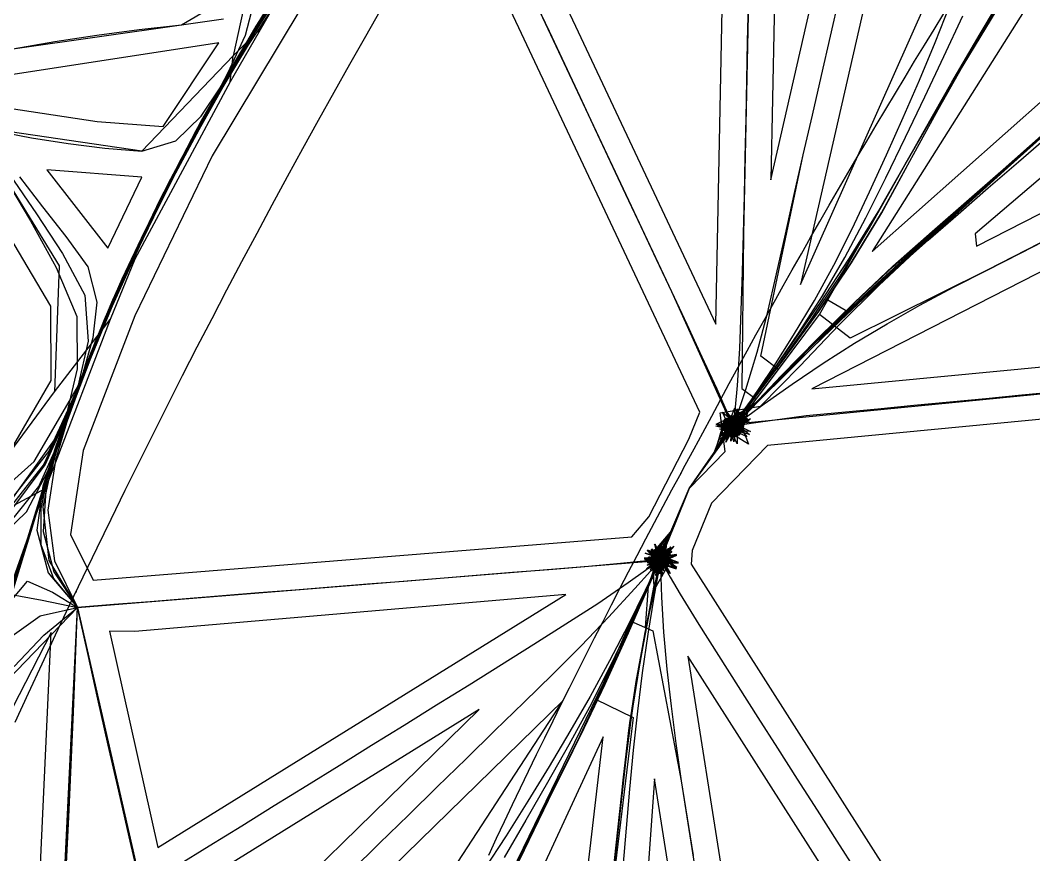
# Model space of a CAD drawing. Header units: metres. Extents: x 465982 to 489928, y 209046 to 231790.
# Drawn here: x 471923 to 474537, y 217710 to 219863 of the extents above; entities that cross this region are included whole.
import ezdxf

# ---------------------------------------------------------------- set-up
doc = ezdxf.new("R2010")
doc.units = ezdxf.units.M
for name, color, linetype in [('ANCHORS_INSIDE', 30, 'CONTINUOUS'), ('ANCHORS_OUTSIDE', 30, 'CONTINUOUS'), ('GREEN_CORRIDOR_EDGES', 3, 'CONTINUOUS'), ('GREEN_CORRIDOR_PARCELS', 3, 'CONTINUOUS'), ('RAILWAY', 7, 'CONTINUOUS'), ('WOOL_PARCELS', 32, 'CONTINUOUS'), ('WOOL_ROADS_L1', 30, 'CONTINUOUS'), ('WOOL_ROADS_L2', 94, 'CONTINUOUS'), ('WOOL_THREADS', 8, 'CONTINUOUS')]:
    doc.layers.add(name, color=color, linetype=linetype)

msp = doc.modelspace()

# ---------------------------------------------------------------- linework, layer by layer
at = {"layer": 'ANCHORS_INSIDE'}
msp.add_point((472066.915, 218388.504), dxfattribs=at)
at = {"layer": 'ANCHORS_OUTSIDE'}
msp.add_point((473627.057, 218693.403), dxfattribs=at)
at = {"layer": 'GREEN_CORRIDOR_EDGES'}
msp.add_lwpolyline([(471909.887, 218051.636), (471944.53, 218127.161), (471979.466, 218202.487), (472014.351, 218277.301), (472049.632, 218352.153), (472085.199, 218426.845), (472121.147, 218501.413), (472157.215, 218575.945), (472193.581, 218650.273), (472230.317, 218724.534), (472267.342, 218798.503), (472304.578, 218872.546), (472342.013, 218946.341), (472379.886, 219020.051), (472418.019, 219093.532), (472456.362, 219166.958), (472494.936, 219240.296), (472533.968, 219313.468), (472573.211, 219386.407), (472612.685, 219459.297), (472652.42, 219532.101), (472692.446, 219604.513), (472732.849, 219676.94), (472773.325, 219749.129), (472814.163, 219821.254), (472855.273, 219893.102)], dxfattribs=at)
at = {"layer": 'GREEN_CORRIDOR_PARCELS'}
for points in [[(474120.265, 219265.956), (475149.743, 220179.845), (475131.579, 220868.393)], [(473935.43, 219181.233), (474259.055, 219907.079), (474557.794, 220772.836), (474273.739, 220659.088)], [(473859.346, 219451.299), (474121.557, 220597.664), (473880.575, 220501.185)], [(473717.333, 219078.513), (473745.131, 220447.89), (473180.881, 220218.763)], [(472110.945, 218418.398), (473500.69, 218529.743), (473544.56, 218581.666), (473648.069, 218781.839), (473675.676, 218851.27), (473048.08, 220185.462), (472837.045, 220085.792), (472649.137, 219897.466), (472418.352, 219512.56), (472218.359, 219100.25), (472085.665, 218752.408), (472052.617, 218536.023)], [(474389.884, 219279.717), (475161.228, 219673.775), (475152.578, 219965.596), (474386.35, 219311.863)], [(473965.286, 218911.883), (475180.354, 219027.984), (475166.15, 219525.393)], [(474359.061, 217353.166), (474563.499, 217470.113), (475170.262, 218892.021), (473850.666, 218765.933), (473705.791, 218616.86), (473656.001, 218494.837), (473653.486, 218459.561)], [(472278.226, 217728.883), (473330.63, 218381.301), (472218.671, 218285.455), (472153.202, 218286.981)], [(471612.149, 217312.163), (471968.392, 217534.791), (472002.929, 218283.149), (471720.808, 217735.809), (471634.838, 217496.821)], [(473829.204, 217056.111), (474240.234, 217289.536), (473645.535, 218222.122)], [(472462.363, 216934.558), (472940.506, 217520.45), (473323.544, 218108.22), (472400.068, 217205.633)], [(472364.821, 217359.095), (473107.18, 218084.667), (472311.246, 217591.234)], [(472684.445, 216410.289), (473278.726, 216743.77), (473426.671, 218014.478)], [(473483.977, 216861.706), (473704.212, 216985.973), (473559.364, 217905.494)]]:
    msp.add_lwpolyline(points, close=True, dxfattribs=at)
at = {"layer": 'RAILWAY'}
msp.add_lwpolyline([(473131.54, 217709.05), (473151.84, 217752.46), (473172.15, 217795.88), (473192.81, 217839.3), (473213.47, 217882.36), (473234.47, 217925.78), (473255.13, 217968.85), (473276.14, 218011.92), (473297.49, 218054.98), (473318.5, 218098.05), (473339.86, 218140.77), (473361.22, 218183.83), (473382.92, 218226.55), (473404.63, 218269.27), (473426.34, 218311.98), (473448.05, 218354.7), (473470.1, 218397.07), (473492.16, 218439.78), (473514.57, 218482.15), (473536.63, 218524.52), (473559.04, 218566.88), (473581.79, 218609.25), (473604.2, 218651.27), (473624.16, 218688.03), (473638.51, 218714.64), (473661.27, 218756.66), (473684.03, 218798.68), (473706.79, 218841.04), (473729.19, 218883.41), (473751.95, 218925.43), (473775.06, 218967.44), (473797.82, 219009.46), (473820.93, 219051.48), (473844.38, 219093.49), (473867.49, 219135.51), (473890.95, 219177.18), (473914.41, 219218.84), (473938.22, 219260.51), (473961.68, 219302.17), (473985.83, 219343.84), (474009.64, 219385.51), (474033.8, 219426.82), (474057.96, 219468.49), (474082.12, 219509.81), (474106.63, 219551.12), (474131.13, 219592.44), (474155.64, 219633.41), (474180.5, 219674.72), (474205.36, 219715.69), (474230.22, 219757), (474255.43, 219797.97), (474280.64, 219838.94), (474305.85, 219879.9)], dxfattribs=at)
at = {"layer": 'WOOL_PARCELS'}
for points in [[(472121.659, 219601.422), (472291.634, 219588.667), (472435.517, 219804.607), (471814.128, 219708.959), (471865.307, 219640.266)], [(471661.093, 218548.529), (471906.271, 218767.002), (472003.141, 218933.679), (472002.13, 219125.405), (471753.918, 219543.481), (471312.232, 219583.747), (471165.467, 219246.882)], [(472149.048, 219274.588), (472236.674, 219458.027), (471991.886, 219476.396)]]:
    msp.add_lwpolyline(points, close=True, dxfattribs=at)
at = {"layer": 'WOOL_ROADS_L1'}
for points in [[(473760.015, 218815.35), (473603.904, 219161.654), (473090.436, 220252.866)], [(466354.465, 218111.687), (466833.23, 218181.68), (467148.83, 218352.939), (467175.411, 218374.774), (467255.412, 218419.919), (467743.601, 218784.581), (468128.433, 219084.074), (468528.559, 219360.752), (468589.021, 219418.924), (468649.839, 219355.614), (469088.603, 219382.49), (469633.793, 219429.862), (470504.103, 219543.621), (470934.863, 219613.178), (471041.131, 219633.894), (471060.285, 219644.469), (471288.383, 219682.093), (471468.058, 219717.118), (471904.09, 219788.812), (472339.025, 219851.179), (472627.67, 220021.008)], [(473760.015, 218815.35), (473774.453, 218822.593), (475248.456, 218966.863)], [(471756.472, 218021.937), (472070.897, 218347.912), (473569.458, 218468.985), (473648.509, 218654.329), (473760.015, 218815.35)], [(466232.993, 213979.307), (467420.291, 214898.749), (468099.41, 215550.849), (468580.187, 216131.993), (468735.063, 216305.869), (469090.35, 216694.874), (469626.413, 217233.225), (470207.66, 217717.548), (470221.647, 217733.05), (470499.558, 217888.681), (471025.266, 218196.893), (471557.602, 218429.884), (471722.456, 218513.099), (471987.552, 218654.72)], [(471987.552, 218654.72), (471861.063, 218300.819), (471756.472, 218021.937)]]:
    msp.add_lwpolyline(points, dxfattribs=at)
at = {"layer": 'WOOL_ROADS_L2'}
for points in [[(474006.393, 219141.004), (474287.049, 219634.413), (474681.203, 220282.979), (475007.352, 220796.643), (475212.338, 221078.676), (475197.337, 221101.679)], [(473090.436, 220252.866), (473820.268, 220804.868), (473788.543, 219311.867), (473784.58, 218912.746), (473821.339, 218885.232)], [(476272.41, 220756.155), (475777.376, 219915.972), (474417.422, 219218.329), (474063.537, 219042.218), (473984.636, 219103.399)], [(474006.393, 219141.004), (474058.248, 219111.508), (475232.73, 220171.132), (475397.872, 220327.986)], [(472632.919, 219980.498), (472577.283, 219899.321), (472464.742, 219704.219), (472219.057, 219246.545), (472154.913, 219090.277)], [(472511.456, 219952.632), (472472.143, 219771.027), (472237.119, 219525.375), (471802.251, 219588.917)], [(472464.742, 219704.219), (472472.143, 219771.027), (472542.609, 219840.39)], [(471802.251, 219588.917), (472023.882, 219229.424), (472011.121, 218904.208)], [(473878.8, 218962), (473833.412, 218995.973), (473942.949, 219515.263)], [(473984.636, 219103.399), (474006.393, 219141.004)], [(473878.8, 218962), (473984.636, 219103.399)], [(472154.913, 219090.277), (472006.382, 218701.601)], [(472011.121, 218904.208), (472154.913, 219090.277)], [(473821.339, 218885.232), (473878.8, 218962)], [(471722.456, 218513.099), (472011.121, 218904.208)], [(473774.453, 218822.593), (473821.339, 218885.232)], [(472006.382, 218701.601), (471987.552, 218654.72)], [(473569.458, 218468.985), (473558.277, 218449.577), (473542.393, 218402.888)], [(473542.393, 218402.888), (473497.892, 218312.551), (473426.898, 218151.453), (473176.041, 217635.227), (472582.833, 216380.135), (472552.271, 216313.85), (472540.618, 216255.841), (472515.111, 216202.2)], [(473542.393, 218402.888), (473534.911, 218296.237)], [(472029.898, 217493.51), (472070.897, 218347.912), (472326.294, 217228.726), (471940.915, 216852.747)], [(473497.892, 218312.551), (473555.233, 218287.282), (473628.185, 217900.629), (473829.771, 216618.007)], [(473407.256, 218111.032), (473504.308, 218064.142), (473372.571, 216976.649)]]:
    msp.add_lwpolyline(points, dxfattribs=at)
at = {"layer": 'WOOL_THREADS'}
for points in [[(474080.076, 222184.554), (473964.844, 221998.232), (473860.731, 221805.708), (473765.88, 221608.734), (473660.277, 221417.046), (473535.71, 221237.334), (473404.367, 221062.243), (473276.829, 220884.367), (473159.613, 220699.767), (473044.967, 220513.764), (472919.965, 220334.511), (472776.254, 220169.336), (472638.344, 220000.382), (472516.382, 219820.483), (472406.999, 219632.819), (472304.697, 219441.196), (472209.049, 219245.796), (472122.526, 219046.931), (472045.964, 218844.28), (471977.018, 218638.648), (471912.983, 218430.591)], [(474075.816, 222179.205), (473967.71, 222005.543), (473869.422, 221826.415), (473780.895, 221642.592), (473687.419, 221460.933), (473574.402, 221290.326), (473451.909, 221126.402), (473330.331, 220961.685), (473217.117, 220791.052), (473109.735, 220617.198), (473000.842, 220444.421), (472876.719, 220281.585), (472741.945, 220127.706), (472615.312, 219966.914), (472502.995, 219795.321), (472400.275, 219617.049), (472303.842, 219435.713), (472213.732, 219250.956), (472131.195, 219063.264), (472057.611, 218872.098), (471990.382, 218678.694), (471928.823, 218483.594), (471863.068, 218289.749)], [(471908.045, 218416.075), (471973.117, 218623.442), (472041.995, 218829.215), (472118.194, 219032.281), (472203.999, 219231.434), (472298.781, 219426.953), (472400.705, 219618.456), (472510.123, 219806.289), (472631.016, 219986.702), (472767.048, 220156.257), (472909.432, 220321.37), (473035.417, 220498.968), (473149.733, 220683.837), (473265.406, 220867.613), (473390.602, 221044.745), (473520.79, 221218.656), (473645.934, 221396.269), (473753.306, 221585.137), (473848.295, 221781.288), (473950.385, 221973.683), (474063.434, 222159.242)], [(471881.721, 218603.019), (471997.178, 218750.387), (472076.044, 218920.285), (472146.126, 219094.118), (472222.482, 219266.119), (472305.18, 219435.793), (472393.525, 219602.447), (472487.048, 219766.191), (472588.127, 219925.527), (472701.336, 220077.548), (472824.02, 220222.564), (472945.385, 220368.714), (473051.697, 220525.792), (473151.674, 220687.53), (473253.073, 220848.411), (473360.767, 221004.073), (473473.041, 221156.129), (473584.572, 221309.442), (473688.174, 221468.765), (473776.257, 221636.655), (473859.932, 221806.484), (473950.036, 221973.288), (474048.091, 222134.986)], [(474058.567, 222153.797), (473953.197, 221983.742), (473859.028, 221807.146), (473774.014, 221626.289), (473682.028, 221448.729), (473570.102, 221282.44), (473449.067, 221122.502), (473329.127, 220961.296), (473217.852, 220793.99), (473113.617, 220622.754), (473008.887, 220452.107), (472888.949, 220291.537), (472754.502, 220142.205), (472627.931, 219986.431), (472516.197, 219819.897), (472415.221, 219646.684), (472320.319, 219470.31), (472231.223, 219291.278), (472148.62, 219109.189), (472075.75, 218923.204), (472010.118, 218734.719), (471949.847, 218544.244), (471888.131, 218353.625)], [(472520.507, 222154.762), (472514.812, 221976.863), (472507.316, 221798.581), (472498.642, 221620.539), (472495.589, 221441.865), (472503.343, 221263.2), (472527.535, 221086.018), (472559.256, 220910.202), (472594.904, 220735.151), (472634.456, 220560.715), (472673.488, 220386.132), (472695.841, 220208.802), (472647.206, 220039.809), (472560.67, 219886.537), (472469.189, 219735.565), (472381.543, 219582.86), (472298.94, 219426.996), (472221.125, 219268.364), (472148.481, 219107.867), (472083.426, 218944.574), (472024.001, 218778.986), (471968.993, 218611.75), (471917.059, 218443.375)], [(472515.909, 222119.432), (472508.636, 221914.188), (472499.345, 221708.938), (472491.066, 221503.565), (472495.907, 221297.935), (472522.183, 221093.696), (472558.388, 220891.172), (472596.761, 220688.973), (472632.27, 220486.177), (472653.308, 220281.403), (472639.252, 220076.225), (472557.991, 219887.958), (472456.294, 219709.082), (472355.07, 219530.119), (472260.522, 219347.837), (472172.577, 219162.499), (472094.732, 218973.026), (472025.384, 218780.892), (471962.611, 218586.471), (471901.497, 218391.395)], [(471794.251, 218577.184), (471958.978, 218723.969), (472069.493, 218914.124), (472157.097, 219116.082), (472248.028, 219316.958), (472345.709, 219514.505), (472451.712, 219707.282), (472566.484, 219895.01), (472695.86, 220072.521), (472837.356, 220240.886), (472975.025, 220412.918), (473095.912, 220596.793), (473212.939, 220783.057), (473334.907, 220966.223), (473465.146, 221143.935), (473594.854, 221322.302), (473712.391, 221509.201), (473812.204, 221705.761), (473912.197, 221902.09), (474022.167, 222092.892)], [(471857.992, 218276.134), (471923.561, 218466.542), (471983.236, 218658.117), (472047.925, 218848.204), (472118.842, 219035.806), (472198.056, 219220.127), (472284.798, 219400.916), (472377.007, 219578.36), (472474.845, 219752.261), (472580.837, 219921.609), (472700.922, 220081.729), (472832.277, 220233.333), (472961.088, 220387.79), (473072.135, 220555.509), (473177.026, 220727.036), (473284.497, 220896.902), (473401.989, 221060.272), (473523.066, 221221.182), (473639.416, 221385.779), (473741.036, 221560.19), (473829.208, 221741.562), (473921.637, 221921.567), (474024.162, 222096.732)], [(474015.481, 222084.12), (473902.295, 221885.559), (473800.491, 221680.262), (473696.206, 221476.606), (473570.357, 221284.909), (473433.397, 221100.873), (473297.904, 220914.855), (473174.008, 220721.725), (473054.38, 220526.385), (472924.646, 220338.318), (472774.427, 220165.992), (472630.183, 219989.509), (472503.473, 219800.503), (472389.908, 219602.93), (472283.922, 219401.049), (472185.393, 219194.786), (472098.193, 218984.041), (472021.33, 218769.349), (471951.659, 218552.04), (471880.72, 218334.696)], [(471892.669, 218614.396), (472011.786, 218780.025), (472094.985, 218966.122), (472172.715, 219154.985), (472258.137, 219340.616), (472349.715, 219523.18), (472448.461, 219701.913), (472554.783, 219876.325), (472673.42, 220042.496), (472803.479, 220199.845), (472936.32, 220355.373), (473051.595, 220523.955), (473158.727, 220698.332), (473268.112, 220871.366), (473386.064, 221038.724), (473508.316, 221203.503), (473626.6, 221370.948), (473732.076, 221546.593), (473823.752, 221729.297), (473917.063, 221911.451), (474019.884, 222089.104)], [(472518.311, 222091.949), (472510.066, 221899.369), (472501.44, 221706.457), (472494.348, 221513.449), (472497.973, 221320.355), (472519.204, 221128.161), (472551.166, 220937.222), (472587.17, 220747.203), (472625.399, 220557.387), (472659.447, 220366.717), (472671.866, 220173.7), (472612.934, 219991.127), (472520.763, 219822.626), (472424.685, 219656.608), (472332.421, 219488.978), (472246.101, 219318.071), (472165.127, 219144.4), (472092.718, 218966.944), (472027.327, 218787.116), (471967.677, 218605.717), (471911.537, 218422.715)], [(474002.273, 222064.483), (473908.351, 221899.756), (473824.03, 221729.722), (473742.139, 221558.829), (473647.495, 221394.25), (473537.597, 221239.431), (473422.796, 221088.127), (473310.96, 220934.404), (473207.117, 220775.23), (473107.764, 220613.142), (473007.82, 220451.56), (472894.306, 220298.891), (472767.155, 220157.194), (472646.122, 220010.983), (472538.584, 219854.957), (472441.569, 219691.945), (472349.989, 219525.179), (472263.736, 219355.682), (472182.045, 219184.386), (472108.37, 219009.684), (472042.087, 218831.672), (471981.219, 218651.747), (471924.887, 218470.297), (471863.194, 218289.911)], [(474002.331, 222061.788), (473896.491, 221874.019), (473800.12, 221680.139), (473701.433, 221487.745), (473583.892, 221305.992), (473455.835, 221131.972), (473328.391, 220957.698), (473209.843, 220777.164), (473095.888, 220593.808), (472977.695, 220413.225), (472842.239, 220244.81), (472701.966, 220081.23), (472573.524, 219908.771), (472460.056, 219725.746), (472355.451, 219537.383), (472258.053, 219345.617), (472167.03, 219150.774), (472086.58, 218951.489), (472015.128, 218748.943), (471949.508, 218544.522), (471882.678, 218339.9)], [(474005.738, 222069.498), (473912.519, 221907.625), (473828.638, 221740.945), (473749.371, 221572.537), (473658.642, 221410.088), (473551.732, 221257.983), (473438.984, 221109.784), (473327.885, 220959.907), (473224.428, 220804.521), (473127.125, 220645.238), (473031.078, 220486.242), (472923.662, 220334.636), (472799.576, 220195.87), (472679.091, 220054.899), (472569.748, 219904.695), (472472.061, 219746.005), (472380.658, 219583.519), (472294.129, 219417.953), (472212.042, 219249.82), (472136.635, 219079.369), (472069.736, 218905.534), (472008.772, 218729.307), (471952.225, 218551.147), (471894.667, 218372.785)], [(471853.843, 218512.741), (471939.492, 218594.663), (471993.927, 218699.52), (472035.585, 218810.299), (472075.443, 218921.397), (472116.697, 219031.984), (472161.539, 219141.034), (472210.516, 219248.062), (472262.7, 219354.333), (472316.07, 219460.433), (472371.607, 219565.56), (472429.209, 219669.714), (472487.711, 219772.94), (472548.482, 219874.676), (472613.001, 219973.526), (472683.905, 220067.508), (472763.786, 220154.199), (472858.401, 220225.096), (472970.374, 220264.147), (473090.436, 220252.866)], [(471858.28, 219576.991), (471951.968, 219559.174), (472046.643, 219544.828), (472141.704, 219532.536), (472237.119, 219525.375), (472324.777, 219551.619), (472389.954, 219615.047), (472440.525, 219690.944), (472486.327, 219769.128), (472532.036, 219847.2), (472580.299, 219924.016), (472632.555, 219998.758), (472689.45, 220070.905), (472752.028, 220138.662), (472822.52, 220198.119), (472904.126, 220242.196), (472995.248, 220263.444), (473090.436, 220252.866)], [(471907.123, 218415.211), (471946.153, 218535.699), (471984.355, 218656.072), (472025.093, 218775.624), (472067.813, 218894.131), (472112.614, 219011.572), (472160.595, 219127.488), (472212.456, 219242.042), (472267.581, 219355.691), (472324.826, 219468.713), (472384.798, 219580.652), (472446.91, 219690.856), (472511.726, 219798.957), (472581.299, 219903.826), (472659, 220002.483), (472748.017, 220091.698), (472850.297, 220166.362), (472965.463, 220220.753), (473090.436, 220252.866)], [(473648.509, 218654.329), (473732.073, 218772.068), (473804.344, 218870.028), (473894.015, 218989.637), (473982.667, 219111.597), (474067.022, 219236.63), (474145.282, 219366.066), (474217.633, 219499.469), (474290.757, 219632.531), (474365.366, 219764.649), (474442.163, 219895.531), (474520.866, 220025.265), (474601.195, 220154.087)], [(473648.509, 218654.329), (473732.086, 218772.053), (473804.307, 218870.038), (473893.886, 218989.704), (473982.441, 219111.714), (474066.742, 219236.768), (474145.033, 219366.169), (474217.497, 219499.49), (474290.716, 219632.477), (474365.392, 219764.538), (474442.209, 219895.39), (474520.905, 220025.103), (474601.209, 220153.915)], [(473648.509, 218654.329), (473718.785, 218753.116), (473770.543, 218825.795), (473826.117, 218903.544), (473906.464, 219017.311), (473985.821, 219132.342), (474062.553, 219249.337), (474135.854, 219368.699), (474205.663, 219490.63), (474275.904, 219612.502), (474346.919, 219734.218), (474418.778, 219855.572), (474491.662, 219976.53), (474565.276, 220097.061)], [(473648.509, 218654.329), (473728.678, 218766.736), (473795.167, 218857.825), (473875.396, 218966.508), (473957.804, 219082.962), (474037.867, 219202.409), (474113.137, 219325.079), (474183.755, 219451.006), (474254.584, 219577.003), (474326.35, 219702.671), (474399.298, 219827.856), (474473.491, 219952.355), (474548.852, 220076.249)], [(472614.646, 219994.014), (472536.746, 219851.786), (472454.745, 219712.091), (472375.153, 219571.056), (472299.596, 219427.68), (472227.876, 219281.993), (472160.275, 219134.474), (472098.961, 218984.296), (472042.602, 218832.21), (471990.54, 218678.682), (471943.449, 218523.742), (471893.811, 218369.142)], [(471864.996, 218296.2), (471925.443, 218472.661), (471981.028, 218650.186), (472040.82, 218826.196), (472105.693, 219000.479), (472177.542, 219171.851), (472257.19, 219340.451), (472341.199, 219506.709), (472430.104, 219669.846), (472523.913, 219829.748), (472627.325, 219983.803)], [(472606.456, 219964.866), (472529.735, 219839.313), (472454.753, 219712.918), (472382.565, 219585.046), (472313.639, 219455.087), (472248.02, 219323.431), (472184.796, 219190.573), (472127.051, 219055.869), (472074.369, 218919.25), (472024.805, 218781.306), (471978.756, 218642.242), (471937.014, 218501.303), (471891.88, 218361.364)], [(472609.604, 219965.653), (472516.741, 219823.071), (472431.807, 219675.79), (472349.979, 219526.181), (472271.983, 219374.662), (472198.263, 219221.207), (472130.383, 219064.904), (472069.341, 218905.997), (472013.264, 218745.107), (471961.607, 218582.84), (471911.637, 218419.869)], [(472609.166, 219959.472), (472512.946, 219811.422), (472423.961, 219658.892), (472339.867, 219504.324), (472260.081, 219346.719), (472184.273, 219187.304), (472115.621, 219025.089), (472053.604, 218859.813), (471996.154, 218692.564), (471943.523, 218523.984), (471888.532, 218355.69)], [(471896.135, 218593.908), (471987.747, 218715.663), (472050.361, 218854.375), (472104.525, 218996.307), (472161.397, 219137.151), (472224.461, 219275.541), (472291.33, 219412.318), (472361.326, 219546.885), (472434.588, 219679.56), (472510.26, 219810.45), (472591.212, 219938.134)], [(472596.779, 219947.769), (472513.563, 219817.216), (472436.079, 219683.289), (472361.33, 219547.348), (472289.759, 219409.565), (472221.289, 219269.664), (472156.64, 219128.355), (472098.141, 218984.672), (472044.37, 218839.187), (471994.819, 218692.256), (471950.399, 218543.852), (471905.152, 218395.072)], [(471878.331, 218581.694), (471983.495, 218715.221), (472055.582, 218869.029), (472117.709, 219027.264), (472183.187, 219183.766), (472255.437, 219337.453), (472331.484, 219489.081), (472411.834, 219638.358), (472495.991, 219785.6), (472586.276, 219928.447)], [(472529.82, 219926.661), (472503.185, 219822.904), (472458.043, 219725.661), (472407.499, 219630.827), (472356.322, 219536.228), (472306.731, 219441.18), (472258.679, 219345.11), (472211.566, 219248.597), (472166.96, 219151.611), (472125.728, 219053.342), (472087.056, 218953.908), (472050.445, 218853.875), (472016.331, 218752.648), (471989.124, 218649.723), (471982.011, 218543.416), (472009.593, 218439.401), (472070.897, 218347.912)], [(473648.509, 218654.329), (473701.257, 218728.361), (473731.355, 218770.453), (473748.804, 218794.551), (473762.429, 218808.759), (473764.589, 218825.314), (473765.498, 218807.037), (473757.413, 218822.231), (473769.887, 218809.54), (473754.376, 218817.618), (473771.687, 218814.19), (473754.211, 218812.427), (473770.483, 218819.153), (473756.908, 218807.975), (473766.614, 218822.652), (473761.696, 218805.764), (473761.358, 218823.353), (473766.957, 218806.677), (473756.592, 218820.891), (473770.771, 218810.48), (473754.103, 218816.104), (473771.691, 218815.797), (473754.834, 218810.767), (473769.391, 218820.645), (473758.462, 218806.86), (473764.803, 218823.269), (473763.56, 218805.72), (473759.673, 218822.878), (473768.276, 218807.533), (473755.744, 218819.881), (473771.154, 218811.389), (473754.053, 218815.534), (473771.646, 218815.859), (473754.659, 218811.269), (473770.125, 218819.663), (473756.864, 218808.094), (473767.486, 218822.126), (473759.698, 218806.343), (473764.665, 218823.229), (473762.341, 218805.782), (473762.318, 218823.383), (473764.32, 218805.895), (473760.747, 218823.132), (473765.467, 218806.173), (473760.023, 218822.913), (473765.774, 218806.276), (473760.131, 218822.951), (473765.249, 218806.108), (473761.077, 218823.209), (473763.879, 218805.832), (473762.863, 218823.407), (473761.708, 218805.845), (473765.366, 218823.067), (473758.994, 218806.669), (473768.195, 218821.692), (473756.336, 218808.731), (473770.707, 218818.99), (473754.642, 218812.084), (473772.235, 218814.851), (473755.095, 218816.264), (473771.509, 218808.104), (473757.777, 218817.547), (473753.065, 218836.63), (473741.455, 218863.848), (473720.647, 218910.842), (473682.543, 218993.777), (473643.372, 219077.707), (473603.904, 219161.654), (473564.427, 219245.599), (473524.947, 219329.541), (473485.465, 219413.485), (473445.981, 219497.432), (473406.492, 219581.379), (473366.999, 219665.325), (473327.507, 219749.273), (473288.016, 219833.223), (473248.526, 219917.177)], [(473648.509, 218654.329), (473706.664, 218735.982), (473743.72, 218786.579), (473778.433, 218818.375), (473739.462, 218811.411), (473781.146, 218821.086), (473743.81, 218804.069), (473778.273, 218828.235), (473749.413, 218798.268), (473772.7, 218832.92), (473756.232, 218794.643), (473765.128, 218835.341), (473763.847, 218793.691), (473757.718, 218834.911), (473770.867, 218795.378), (473751.293, 218832.154), (473776.518, 218798.992), (473746.524, 218827.914), (473780.362, 218803.599), (473743.582, 218823.179), (473782.48, 218808.237), (473742.177, 218818.823), (473783.313, 218812.163), (473741.769, 218815.432), (473783.439, 218814.949), (473741.799, 218813.286), (473783.353, 218816.452), (473741.875, 218812.412), (473783.325, 218816.728), (473741.848, 218812.682), (473783.392, 218815.977), (473741.774, 218813.836), (473783.445, 218814.508), (473741.788, 218815.521), (473783.375, 218812.707), (473741.974, 218817.33), (473783.184, 218810.951), (473742.328, 218818.912), (473783.024, 218809.5), (473742.892, 218819.98), (473783.334, 218808.494), (473743.992, 218819.969), (473785.662, 218809.38), (473746.358, 218813.873), (473774.698, 218850.9), (473794.679, 218910.374), (473824.004, 219006.746), (473850.635, 219106.825), (473874.224, 219208.522), (473896.897, 219310.75), (473919.821, 219413.013), (473942.949, 219515.263), (473966.31, 219617.494), (473989.681, 219719.715), (474013.055, 219821.933), (474036.432, 219924.155)], [(471899.457, 218380.852), (471944.008, 218524.221), (471986.213, 218667.858), (472033.774, 218809.886), (472084.967, 218950.429), (472140.064, 219089.612), (472201.214, 219226.745), (472266.847, 219361.926), (472334.962, 219496.364), (472406.241, 219628.789), (472480.246, 219759.751), (472558.356, 219888.387)], [(472568.408, 219901.511), (472484.102, 219764.834), (472404.714, 219625.439), (472328.73, 219484.369), (472256.631, 219341.541), (472187.567, 219197.186), (472124.741, 219050.56), (472067.837, 218901.542), (472014.78, 218750.799), (471965.031, 218599.113), (471918.065, 218445.961)], [(472560.047, 219891.049), (472484.894, 219767.619), (472413.526, 219642.074), (472344.701, 219515.481), (472278.735, 219386.996), (472215.284, 219257.054), (472155.642, 219126.199), (472101.662, 218993.178), (472051.854, 218858.487), (472005.032, 218722.549), (471961.739, 218585.255), (471919.604, 218447.435)], [(472565.433, 219899.718), (472505.245, 219803.215), (472448.387, 219704.433), (472392.843, 219604.994), (472338.513, 219504.76), (472286.123, 219402.63), (472235.041, 219299.349), (472185.333, 219195.165), (472139.164, 219089.991), (472097.154, 218983.485), (472056.819, 218876.162), (472016.83, 218769.04), (471981.085, 218660.437), (471965.82, 218547.501), (471994.943, 218436.815), (472070.897, 218347.912)], [(472570.882, 219907.26), (472502.723, 219796.584), (472437.529, 219683.43), (472374.086, 219568.896), (472313.147, 219452.864), (472254.575, 219335.426), (472197.749, 219217.072), (472144.199, 219096.897), (472095.558, 218975.42), (472051.224, 218852.96), (472013.953, 218727.924), (471994.191, 218598.528), (472011.438, 218467.817), (472070.897, 218347.912)], [(473648.509, 218654.329), (473703.009, 218730.952), (473734.872, 218775.767), (473754.969, 218804.507), (473774.125, 218825.883), (473749.481, 218810.003), (473777.719, 218813.909), (473749.642, 218820.881), (473772.554, 218803.571), (473757.804, 218828.336), (473762.021, 218799.876), (473768.75, 218827.878), (473752.111, 218804.39), (473776.203, 218820.159), (473748.041, 218814.171), (473776.492, 218809.741), (473751.393, 218823.853), (473770.116, 218801.974), (473759.853, 218828.88), (473760.683, 218800.093), (473769.151, 218827.62), (473752.486, 218804.13), (473775.517, 218821.426), (473748.398, 218811.717), (473777.164, 218813.242), (473749.104, 218819.761), (473774.387, 218805.952), (473753.545, 218825.841), (473768.751, 218801.37), (473759.905, 218828.79), (473762.104, 218800.062), (473766.462, 218828.543), (473755.942, 218801.719), (473771.989, 218825.652), (473751.234, 218805.663), (473775.733, 218820.833), (473748.583, 218811.181), (473777.169, 218814.794), (473748.487, 218817.542), (473775.796, 218808.356), (473751.438, 218823.744), (473771.213, 218802.792), (473757.6, 218828.182), (473763.695, 218800.029), (473766.028, 218828.74), (473755.067, 218802.109), (473773.956, 218823.855), (473748.94, 218809.614), (473777.364, 218814.347), (473749.157, 218819.921), (473773.439, 218804.308), (473756.536, 218827.422), (473763.507, 218799.205), (473764.163, 218828.469), (473768.516, 218864.355), (473773.14, 218920.139), (473779.168, 219015.663), (473782.642, 219114.169), (473785.764, 219213.007), (473788.543, 219311.867), (473791.064, 219410.815), (473793.28, 219509.848), (473795.302, 219608.879), (473797.317, 219707.91), (473799.327, 219806.94), (473801.333, 219905.97)], [(473648.509, 218654.329), (473709.046, 218739.679), (473748.069, 218795.261), (473783.627, 218837.588), (473739.973, 218801.916), (473790.612, 218821.994), (473735.315, 218818.23), (473787.466, 218801.444), (473743.948, 218835.326), (473773.449, 218788.993), (473760.514, 218842.579), (473756.094, 218787.885), (473777.554, 218838.879), (473743.432, 218795.499), (473786.979, 218829.45), (473735.346, 218809.741), (473790.208, 218809.457), (473738.875, 218829.469), (473779.308, 218792.271), (473755.067, 218841.753), (473760.033, 218787.115), (473775.131, 218840.284), (473745.312, 218793.834), (473785.282, 218831.954), (473736.831, 218805.342), (473790.705, 218816.277), (473735.943, 218821.812), (473786.23, 218799.212), (473745.223, 218835.564), (473772.64, 218787.256), (473761.227, 218840.062), (473749.124, 218784.416), (473771.825, 218832.178), (473809.232, 218883.374), (473862.371, 218962.62), (473917.907, 219050.184), (473971.534, 219139.508), (474021.983, 219230.776), (474069.182, 219324.405), (474114.047, 219419.668), (474157.918, 219515.237), (474200.811, 219611.439), (474242.532, 219708.163), (474282.872, 219805.567), (474321.918, 219903.54)], [(471878.183, 218332.22), (471932.273, 218492.049), (471982.029, 218653.098), (472035.966, 218812.738), (472094.251, 218970.664), (472157.817, 219127.138), (472227.981, 219280.993), (472302.487, 219432.862), (472380.795, 219582.38), (472463.098, 219729.255), (472550.577, 219873.244)], [(471886.565, 218554.855), (471970.919, 218659.566), (472025.896, 218782.553), (472072.084, 218909.309), (472118.95, 219035.69), (472170.498, 219160.265), (472227.26, 219282.629), (472286.774, 219403.802), (472348.661, 219523.375), (472413.128, 219641.494), (472479.505, 219758.875), (472548.841, 219874.514)], [(471904.09, 219788.812), (472012.365, 219807.457), (472120.967, 219824.174), (472229.879, 219838.83), (472339.025, 219851.179), (472447.579, 219866.607)], [(471904.929, 218397.009), (471944.775, 218525.922), (471982.924, 218655.012), (472025.508, 218782.818), (472071.05, 218909.761), (472119.056, 219035.662), (472171.146, 219159.96), (472227.878, 219282.289), (472287.302, 219403.462), (472349.118, 219523.037), (472413.544, 219641.137), (472480.185, 219758.308), (472549.879, 219873.646)], [(472549.035, 219870.754), (472480.917, 219759.013), (472415.679, 219645.591), (472352.685, 219531.043), (472292.475, 219415.275), (472234.538, 219298.003), (472178.827, 219179.458), (472127.73, 219059.399), (472080.675, 218937.785), (472035.989, 218815.137), (471994.329, 218691.44), (471956.555, 218566.635), (471918.315, 218441.838)], [(472552.017, 219878.843), (472479.607, 219759.118), (472410.822, 219637.345), (472344.083, 219514.419), (472280.073, 219389.684), (472218.504, 219263.611), (472159.824, 219136.497), (472106.093, 219007.408), (472056.205, 218876.458), (472010.635, 218744.264), (471980.981, 218607.782), (471996.711, 218468.86), (472070.897, 218347.912)], [(473648.509, 218654.329), (473712.449, 218745.203), (473739.601, 218816.167), (473803.094, 218829.536), (473738.98, 218796.181), (473789.59, 218840.972), (473740.112, 218791.373), (473787.595, 218841.108), (473739.939, 218790.613), (473787.295, 218840.913), (473739.809, 218790.483), (473787.236, 218840.84), (473739.779, 218790.442), (473787.21, 218840.82), (473739.763, 218790.429), (473787.207, 218840.799), (473739.726, 218790.435), (473787.228, 218840.729), (473739.563, 218790.481), (473787.406, 218840.344), (473738.613, 218790.993), (473788.688, 218838.23), (473733.843, 218794.873), (473793.1, 218828.016), (473722.231, 218819.959), (473784.503, 218800.657), (473806.604, 218873.924), (473867.025, 218961.312), (473930.935, 219055.39), (473992.435, 219151.819), (474050.501, 219250.841), (474104.492, 219352.656), (474155.825, 219456.524), (474206.51, 219560.78), (474256.584, 219665.156), (474305.818, 219769.553), (474354.246, 219874.309)], [(473648.509, 218654.329), (473716.307, 218751.926), (473740.678, 218834.128), (473806.496, 218801.549), (473727.43, 218807.688), (473798.816, 218834.915), (473733.553, 218791.949), (473791.905, 218842.483), (473736.485, 218788.036), (473790.057, 218843.943), (473737.191, 218787.175), (473789.554, 218844.294), (473737.581, 218786.747), (473788.909, 218844.801), (473738.592, 218785.774), (473786.671, 218846.477), (473743.368, 218781.987), (473776.496, 218851.728), (473764.001, 218774.761), (473747.606, 218849.04), (473797.485, 218787.858), (473731.725, 218821.585), (473806.648, 218862.482), (473886.014, 218942.22), (473970.89, 219028.241), (474057.566, 219112.884), (474146.241, 219195.881), (474236.477, 219277.634), (474327.561, 219358.483), (474418.704, 219439.346), (474509.927, 219520.364), (474601.092, 219601.452)], [(473648.509, 218654.329), (473726.244, 218763.148), (473789.201, 218845.7), (473729.147, 218778.42), (473794.976, 218847.583), (473729.554, 218781.901), (473796.615, 218847.968), (473729.77, 218782.747), (473797.038, 218848.104), (473729.876, 218782.97), (473797.169, 218848.211), (473730.04, 218783.066), (473797.285, 218848.496), (473730.588, 218783.235), (473797.603, 218849.559), (473732.586, 218783.976), (473801.591, 218855.808), (473888.487, 218946.67), (473981.962, 219041.985), (474077.772, 219136.275), (474175.796, 219228.628), (474276.862, 219318.128), (474378.714, 219407.121), (474480.424, 219496.265), (474581.819, 219585.473)], [(473648.509, 218654.329), (473708.694, 218738.809), (473747.551, 218793.333), (473775.308, 218839.408), (473760.928, 218788.767), (473753.697, 218840.134), (473780.668, 218795.315), (473738.072, 218825.244), (473789.284, 218814.876), (473738.419, 218803.963), (473780.457, 218835.243), (473755.22, 218789.326), (473759.214, 218841.206), (473776.138, 218791.787), (473741.017, 218830.266), (473788.685, 218808.898), (473736.673, 218809.853), (473785.122, 218829.814), (473746.128, 218794.827), (473773.343, 218839.502), (473761.99, 218788.361), (473753.061, 218839.631), (473780.755, 218795.328), (473738.369, 218825.612), (473789.275, 218813.828), (473737.927, 218805.544), (473782.406, 218833.323), (473750.407, 218791.85), (473767.439, 218841.302), (473768.804, 218789.062), (473746.432, 218836.191), (473784.869, 218801.035), (473735.518, 218818.627), (473787.199, 218820.366), (473739.248, 218797.066), (473778.873, 218830.541), (473822.239, 218876.347), (473889.361, 218945.097), (473962.791, 219018.983), (474037.363, 219092.034), (474112.791, 219164.07), (474189.423, 219235.526), (474267.52, 219305.749), (474346.222, 219375.484), (474424.916, 219445.261), (474503.725, 219515.196), (474582.486, 219585.176)], [(473648.509, 218654.329), (473726.988, 218764.37), (473790.62, 218848.712), (473729.272, 218777.253), (473796.051, 218849.38), (473728.776, 218780.706), (473797.732, 218849.277), (473728.713, 218781.585), (473798.139, 218849.278), (473728.768, 218781.744), (473798.138, 218849.415), (473729.05, 218781.578), (473797.741, 218849.914), (473729.932, 218780.89), (473799.458, 218853.722), (473886.149, 218945.067), (473979.619, 219041.036), (474075.49, 219135.816), (474173.716, 219228.459), (474275.214, 219317.899), (474377.48, 219406.753), (474479.529, 219495.806), (474581.208, 219584.968)], [(473648.509, 218654.329), (473741.699, 218750.22), (473728.81, 218849.79), (473832.859, 218867.417), (473933.679, 218970.463), (474034.397, 219075.763), (474137.91, 219178.24), (474244.417, 219277.93), (474352.523, 219376.117), (474461.073, 219473.993), (474569.749, 219571.745)], [(473648.509, 218654.329), (473705.925, 218734.996), (473742.077, 218784.199), (473777.552, 218811.206), (473742.183, 218824.365), (473779.873, 218808.269), (473742.542, 218819.842), (473781.877, 218812.142), (473742.418, 218814.972), (473782.222, 218816.607), (473743.016, 218810.549), (473781.501, 218820.783), (473744.399, 218806.735), (473779.983, 218824.529), (473746.207, 218803.581), (473778.102, 218827.339), (473748.143, 218801.163), (473776.199, 218829.329), (473750.02, 218799.438), (473774.454, 218830.828), (473751.735, 218798.161), (473772.824, 218831.902), (473753.3, 218797.274), (473771.331, 218832.693), (473754.636, 218796.557), (473769.921, 218833.229), (473755.853, 218795.953), (473768.57, 218833.582), (473757.119, 218795.524), (473767.246, 218833.955), (473758.518, 218795.182), (473765.752, 218834.262), (473760.12, 218794.921), (473764.039, 218834.473), (473761.942, 218794.788), (473762.118, 218834.539), (473763.936, 218794.852), (473760.059, 218834.428), (473765.992, 218795.17), (473757.949, 218834.177), (473767.923, 218795.882), (473755.849, 218834.077), (473769.147, 218797.256), (473754.501, 218835.428), (473765.023, 218799.111), (473786.642, 218838.05), (473827.207, 218880.4), (473893.348, 218946.711), (473965.634, 219017.965), (474039.005, 219088.509), (474113.11, 219158.068), (474188.274, 219226.99), (474264.852, 219294.964), (474342.206, 219362.521), (474419.851, 219430.031), (474497.707, 219497.405), (474575.725, 219564.513)], [(473648.509, 218654.329), (473725.572, 218762.071), (473787.6, 218843.22), (473729.811, 218778.769), (473792.296, 218847.491), (473732.512, 218780.786), (473792.417, 218849.661), (473735.164, 218779.711), (473788.716, 218853.119), (473743.533, 218774.599), (473773.052, 218860.406), (473772.021, 218769.779), (473734.494, 218851.602), (473804.569, 218794.228), (473717.376, 218815.875), (473806.598, 218834.029), (473728.804, 218789.222), (473799.736, 218853.677), (473883.373, 218941.022), (473974.205, 219034.652), (474067.368, 219126.989), (474162.746, 219217.364), (474260.795, 219304.698), (474359.665, 219391.001), (474458.407, 219477.455), (474556.917, 219564.126)], [(473648.509, 218654.329), (473710.564, 218742.193), (473744.892, 218805.068), (473794.488, 218840.055), (473743.386, 218795.046), (473786.616, 218840.925), (473742.343, 218792.394), (473785.593, 218839.992), (473741.816, 218791.902), (473785.386, 218839.676), (473741.662, 218791.783), (473785.331, 218839.593), (473741.62, 218791.747), (473785.31, 218839.565), (473741.605, 218791.731), (473785.304, 218839.56), (473741.604, 218791.735), (473785.303, 218839.548), (473741.575, 218791.717), (473785.275, 218839.501), (473741.504, 218791.656), (473785.166, 218839.366), (473741.315, 218791.369), (473784.372, 218839.162), (473741.831, 218789.119), (473779.023, 218840.132), (473755.912, 218776.527), (473760.096, 218836.93), (473820.46, 218876.168), (473894.474, 218950.941), (473973.202, 219030.152), (474053.464, 219108.468), (474135.225, 219185.499), (474218.383, 219261.453), (474303.01, 219336.591), (474387.57, 219411.59), (474471.919, 219486.513), (474555.965, 219561.281)], [(473648.509, 218654.329), (473727.615, 218764.185), (473766.225, 218862.812), (473801.242, 218769.094), (473718.623, 218821.021), (473815.591, 218867.881), (473915.016, 218967.086), (474015.738, 219067.525), (474118.244, 219166.324), (474223.393, 219263.226), (474330.126, 219358.732), (474437.126, 219454.121), (474544.4, 219549.695)], [(471879.322, 219463.878), (471949.595, 219345.514), (472015.578, 219224.71), (472069.467, 219098.425), (472070.178, 218963.406), (472039.212, 218832.206), (471998.404, 218703.759), (471958.263, 218574.871), (471918.231, 218445.619)], [(471896.623, 219464.124), (471965.116, 219362.949), (472031.954, 219260.722), (472089.831, 219153.473), (472098.074, 219034.405), (472071.46, 218917.984), (472033.47, 218804.734), (471994.813, 218691.896), (471959.403, 218578.235), (471925.631, 218463.98), (471888.824, 218349.967)], [(471921.561, 219458.525), (471980.611, 219381.515), (472040.31, 219304.857), (472097.429, 219226.343), (472120.303, 219135.537), (472110.746, 219043.324), (472085.321, 218954.509), (472055.056, 218867.414), (472024.063, 218780.494), (471995.484, 218692.702), (471975.819, 218602.777), (471976.361, 218510.185), (472009.255, 218422.245), (472070.897, 218347.912)], [(473648.509, 218654.329), (473702.874, 218730.772), (473734.586, 218775.285), (473754.827, 218803.513), (473768.766, 218827.931), (473761.673, 218801.011), (473758.207, 218828.259), (473771.401, 218803.939), (473750.143, 218821.491), (473776.405, 218812.936), (473748.863, 218811.249), (473773.928, 218822.822), (473754.722, 218802.997), (473765.606, 218828.369), (473764.361, 218800.791), (473755.938, 218827.081), (473772.864, 218805.272), (473749.57, 218820.09), (473776.462, 218813.84), (473748.999, 218810.991), (473774.115, 218822.461), (473753.844, 218803.712), (473767.413, 218827.761), (473761.641, 218800.756), (473759.303, 218828.274), (473769.346, 218802.547), (473752.597, 218824.507), (473774.619, 218807.838), (473749.018, 218818.206), (473776.407, 218814.629), (473748.974, 218811.406), (473774.867, 218821.028), (473751.863, 218805.735), (473770.913, 218825.74), (473756.581, 218802.123), (473765.726, 218828.191), (473761.96, 218800.823), (473760.397, 218828.406), (473767.036, 218801.587), (473755.733, 218826.798), (473771.171, 218803.884), (473752.201, 218823.972), (473774.066, 218807.079), (473749.945, 218820.556), (473775.71, 218810.583), (473748.846, 218817.078), (473776.293, 218813.951), (473748.651, 218813.877), (473776.092, 218816.918), (473749.036, 218811.096), (473775.314, 218819.38), (473749.687, 218808.638), (473773.951, 218821.244), (473750.223, 218806.067), (473772.638, 218822.247), (473799.813, 218842.55), (473841.907, 218873.18), (473914.115, 218924.159), (473993.84, 218977.802), (474075.489, 219029.759), (474159.069, 219079.554), (474243.97, 219127.512), (474330.142, 219173.687), (474417.422, 219218.329), (474504.726, 219262.932), (474592.028, 219307.534)], [(473648.509, 218654.329), (473701.038, 218728.333), (473730.912, 218770.453), (473747.956, 218794.663), (473757.741, 218811.471), (473770.774, 218821.538), (473754.961, 218812.538), (473771.616, 218815.885), (473753.977, 218815.516), (473771.059, 218812.812), (473754.379, 218818.038), (473770.072, 218810.566), (473755.383, 218819.957), (473768.912, 218809.003), (473756.469, 218821.198), (473767.934, 218808.089), (473757.226, 218821.829), (473767.446, 218807.725), (473757.394, 218821.952), (473767.617, 218807.848), (473756.884, 218821.567), (473768.439, 218808.535), (473755.808, 218820.527), (473769.677, 218809.991), (473754.537, 218818.599), (473770.819, 218812.42), (473753.712, 218815.677), (473771.125, 218815.768), (473754.116, 218812.04), (473769.856, 218819.486), (473756.339, 218808.511), (473766.683, 218822.515), (473760.347, 218806.3), (473762.071, 218823.622), (473765.228, 218806.504), (473757.33, 218822.016), (473769.388, 218809.462), (473754.168, 218817.908), (473771.213, 218814.378), (473753.894, 218812.631), (473769.881, 218819.516), (473756.717, 218808.128), (473765.839, 218822.953), (473761.582, 218806.075), (473760.62, 218823.454), (473766.668, 218807.132), (473756.121, 218820.98), (473770.21, 218810.757), (473753.797, 218816.557), (473771.178, 218815.583), (473754.203, 218811.725), (473769.489, 218820.059), (473757.005, 218807.929), (473765.817, 218822.948), (473761.263, 218806.154), (473761.25, 218823.578), (473765.753, 218806.791), (473756.932, 218821.868), (473769.201, 218809.67), (473753.658, 218817.967), (473770.301, 218814.395), (473752.857, 218809.486), (473766.482, 218818.711), (473785.726, 218819.408), (473814.19, 218824.281), (473863.153, 218831.395), (473950.294, 218842.649), (474042.798, 218851.778), (474135.543, 218860.648), (474228.292, 218869.511), (474321.041, 218878.375), (474413.789, 218887.239), (474506.537, 218896.101), (474599.287, 218904.963)], [(473648.509, 218654.329), (473613.551, 218568.657), (473594.051, 218520.729), (473582.904, 218493.636), (473573.937, 218476.958), (473573.088, 218461.072), (473573.077, 218478.805), (473575.903, 218462.579), (473571.239, 218479.072), (473577.59, 218463.531), (473569.582, 218478.494), (473579.157, 218464.598), (473568.021, 218477.344), (473580.609, 218466.069), (473566.674, 218475.653), (473581.766, 218468.036), (473565.745, 218473.445), (473582.389, 218470.473), (473565.486, 218470.827), (473582.222, 218473.217), (473566.129, 218468.036), (473581.062, 218475.96), (473567.823, 218465.449), (473578.842, 218478.269), (473570.533, 218463.546), (473575.71, 218479.639), (473573.981, 218462.824), (473572.084, 218479.62), (473577.616, 218463.648), (473568.635, 218477.967), (473580.673, 218466.102), (473566.177, 218474.793), (473582.341, 218469.856), (473565.459, 218470.657), (473581.999, 218474.128), (473566.903, 218466.531), (473579.489, 218477.809), (473570.357, 218463.589), (473575.301, 218479.749), (473574.991, 218462.853), (473570.57, 218479.163), (473579.432, 218464.775), (473566.809, 218476.009), (473582.156, 218468.938), (473565.407, 218471.168), (473582.058, 218474.038), (473567.05, 218466.278), (473578.976, 218478.245), (473571.316, 218463.186), (473573.914, 218479.881), (473576.681, 218463.214), (473568.787, 218478.153), (473581.023, 218466.505), (473565.693, 218473.615), (473582.487, 218471.82), (473566.006, 218468.052), (473580.347, 218476.939), (473569.719, 218463.747), (473575.469, 218479.537), (473575.64, 218462.469), (473570.157, 218478.086), (473582.752, 218465.886), (473569.443, 218474.82), (473551.246, 218469.267), (473522.511, 218466.093), (473471.75, 218461.043), (473379.728, 218452.879), (473286.395, 218445.141), (473192.893, 218437.652), (473099.389, 218430.167), (473005.884, 218422.683), (472912.377, 218415.197), (472818.873, 218407.708), (472725.372, 218400.217), (472631.866, 218392.724), (472538.357, 218385.233), (472444.847, 218377.746), (472351.34, 218370.263), (472257.841, 218362.777), (472164.345, 218355.283), (472070.897, 218347.912)], [(473648.509, 218654.329), (473612.564, 218566.322), (473591.966, 218515.686), (473579.1, 218483.933), (473567.168, 218459.294), (473582.84, 218481.233), (473562.584, 218463.903), (473586.507, 218476.036), (473560.442, 218470.07), (473587.222, 218469.703), (473561.298, 218476.343), (473585.011, 218463.911), (473564.721, 218481.372), (473580.668, 218459.869), (473569.704, 218484.29), (473575.355, 218458.121), (473575.065, 218484.893), (473570.196, 218458.566), (473579.825, 218483.548), (473565.977, 218460.633), (473583.417, 218480.95), (473563.044, 218463.574), (473585.705, 218477.84), (473561.353, 218466.701), (473586.872, 218474.82), (473560.622, 218469.521), (473587.261, 218472.266), (473560.485, 218471.765), (473587.229, 218470.353), (473560.615, 218473.34), (473587.06, 218469.111), (473560.778, 218474.262), (473586.931, 218468.494), (473560.854, 218474.594), (473586.916, 218468.426), (473560.812, 218474.417), (473587.004, 218468.827), (473560.691, 218473.815), (473587.14, 218469.608), (473560.559, 218472.877), (473587.25, 218470.677), (473560.489, 218471.703), (473587.269, 218471.934), (473560.532, 218470.39), (473587.157, 218473.28), (473560.716, 218469.032), (473586.907, 218474.631), (473561.04, 218467.704), (473586.532, 218475.93), (473561.491, 218466.458), (473586.067, 218477.15), (473562.074, 218465.331), (473585.575, 218478.318), (473562.849, 218464.4), (473585.231, 218479.534), (473563.079, 218463.536), (473535.565, 218443.244), (473491.444, 218411.172), (473413.194, 218357.435), (473330.784, 218304.467), (473247.661, 218251.859), (473164.345, 218199.538), (473080.823, 218147.394), (472997.075, 218095.465), (472913.321, 218043.541), (472829.565, 217991.619), (472745.809, 217939.695), (472662.054, 217887.773), (472578.3, 217835.85), (472494.545, 217783.928), (472410.788, 217732.004), (472327.034, 217680.078)], [(473648.509, 218654.329), (473610.801, 218561.969), (473588.756, 218505.567), (473585.189, 218462.463), (473554.458, 218481.774), (473587.489, 218460.066), (473561.053, 218486.887), (473582.632, 218454.853), (473568.183, 218490.141), (473575.727, 218452.504), (473575.557, 218490.759), (473568.568, 218453.079), (473582.394, 218488.784), (473562.331, 218456.152), (473587.851, 218484.707), (473557.783, 218460.979), (473591.404, 218479.328), (473555.25, 218466.678), (473592.938, 218473.516), (473554.649, 218472.415), (473592.7, 218468.012), (473555.604, 218477.56), (473591.162, 218463.315), (473557.584, 218481.752), (473588.875, 218459.653), (473560.051, 218484.886), (473586.344, 218457.025), (473562.547, 218487.046), (473583.966, 218455.284), (473564.742, 218488.422), (473582.003, 218454.22), (473566.437, 218489.226), (473580.599, 218453.629), (473567.538, 218489.646), (473579.803, 218453.352), (473568.029, 218489.811), (473579.604, 218453.293), (473567.945, 218489.795), (473579.937, 218453.424), (473567.352, 218489.637), (473580.696, 218453.779), (473566.31, 218489.391), (473581.714, 218454.518), (473564.647, 218489.219), (473582.93, 218456.34), (473559.826, 218488.554), (473586.057, 218463.525), (473549.082, 218441.661), (473508.412, 218396.683), (473440.838, 218322.62), (473369.601, 218248.511), (473296.576, 218175.34), (473222.01, 218102.967), (473147.53, 218030.359), (473073.161, 217957.595), (472998.79, 217884.832), (472924.407, 217812.083), (472850.005, 217739.35), (472775.596, 217666.624)], [(473648.509, 218654.329), (473608.967, 218557.569), (473583.999, 218496.374), (473562.366, 218448.98), (473588.511, 218491.881), (473555.669, 218453.981), (473594.614, 218485.68), (473550.741, 218461.321), (473598.22, 218477.62), (473548.627, 218469.905), (473598.81, 218468.811), (473549.597, 218478.678), (473596.324, 218460.346), (473553.531, 218486.572), (473591.075, 218453.253), (473559.948, 218492.619), (473583.7, 218448.385), (473568.047, 218496.044), (473575.184, 218446.309), (473576.188, 218496.512), (473567.581, 218447.026), (473583.58, 218494.637), (473560.213, 218450.193), (473591.086, 218489.824), (473553.113, 218457.048), (473596.884, 218481.63), (473549.069, 218466.402), (473598.991, 218471.579), (473549.074, 218476.78), (473596.824, 218461.341), (473553.36, 218486.444), (473590.539, 218452.755), (473561.372, 218493.628), (473581.126, 218447.553), (473571.804, 218496.972), (473570.492, 218447.016), (473582.68, 218496.218), (473563.261, 218448.938), (473535.116, 218391.335), (473490.933, 218301.876), (473443.106, 218209.853), (473393.324, 218118.438), (473340.994, 218027.818), (473287.088, 217937.656), (473232.207, 217848.029), (473176.128, 217758.942), (473118.684, 217670.794)], [(473648.509, 218654.329), (473599.786, 218539.843), (473556.155, 218461.417), (473609.38, 218505.527), (473559.76, 218448.365), (473524.9, 218363.784), (473467.734, 218235.396), (473408.918, 218106.564), (473348.161, 217978.036), (473285.216, 217850.1), (473222.635, 217722.016), (473160.617, 217593.731)], [(473648.509, 218654.329), (473607.498, 218554.73), (473577.379, 218491.468), (473565.131, 218434.257), (473578.302, 218498.488), (473569.218, 218438.687), (473577.28, 218501.292), (473570.462, 218439.9), (473576.684, 218502.054), (473570.987, 218440.207), (473576.362, 218502.266), (473571.235, 218440.281), (473576.202, 218502.328), (473571.341, 218440.298), (473576.15, 218502.345), (473571.347, 218440.305), (473576.194, 218502.347), (473571.246, 218440.318), (473576.369, 218502.34), (473570.979, 218440.354), (473576.77, 218502.329), (473570.412, 218440.458), (473577.6, 218502.333), (473569.305, 218440.783), (473579.254, 218502.451), (473567.458, 218441.82), (473581.848, 218503.153), (473565.666, 218444.68), (473587.593, 218506.005), (473565.615, 218451.454), (473535.447, 218387.086), (473489.687, 218288.232), (473441.719, 218189.205), (473391.072, 218090.715), (473337.791, 217993.048), (473283.078, 217896.091), (473227.531, 217799.399), (473171.132, 217702.887)], [(473648.509, 218654.329), (473594.538, 218522.429), (473548.88, 218413.778), (473491.204, 218281.35), (473430.885, 218148.869), (473367.998, 218017.442), (473302.046, 217887.116), (473236.407, 217756.461), (473171.555, 217625.33)], [(473648.509, 218654.329), (473594.531, 218522.433), (473548.852, 218413.796), (473491.142, 218281.395), (473430.81, 218148.935), (473367.944, 218017.514), (473302.046, 217887.171), (473236.451, 217756.494), (473171.631, 217625.341)], [(473648.509, 218654.329), (473594.49, 218522.521), (473548.691, 218414.036), (473490.765, 218281.908), (473430.379, 218149.666), (473367.664, 218018.382), (473302.163, 217888.076), (473236.924, 217757.476), (473172.379, 217626.466)], [(473648.509, 218654.329), (473594.445, 218522.543), (473548.562, 218414.098), (473490.502, 218282.038), (473430.079, 218149.824), (473367.455, 218018.505), (473302.198, 217888.087), (473237.191, 217757.385), (473172.847, 217626.288)], [(473648.509, 218654.329), (473601.59, 218539.628), (473566.877, 218454.953), (473526.072, 218363.446), (473465.206, 218227.351), (473402.537, 218091.108), (473337.243, 217955.549), (473270.375, 217820.656), (473204.03, 217685.65)], [(473648.509, 218654.329), (473601.59, 218539.63), (473566.885, 218454.954), (473526.079, 218363.453), (473465.22, 218227.365), (473402.557, 218091.129), (473337.264, 217955.58), (473270.395, 217820.701), (473204.051, 217685.708)], [(473648.509, 218654.329), (473607.821, 218555.266), (473580.341, 218491.694), (473562.991, 218437.061), (473577.755, 218498.204), (473571.507, 218439.776), (473573.255, 218500.674), (473576.637, 218440.977), (473567.768, 218500.73), (473583.151, 218442.724), (473560.291, 218498.446), (473591.183, 218446.938), (473552.831, 218493.274), (473597.669, 218453.246), (473547.397, 218486.234), (473601.927, 218460.924), (473544.322, 218478.143), (473603.786, 218469.28), (473543.666, 218469.689), (473603.255, 218477.689), (473545.364, 218461.475), (473600.448, 218485.581), (473549.255, 218454.08), (473595.626, 218492.384), (473554.858, 218448.266), (473590.343, 218497.059), (473559.833, 218445.642), (473586.417, 218500.417), (473564.326, 218445.996), (473582.597, 218506.183), (473568.534, 218450.895), (473555.106, 218383.165), (473534.778, 218279.373), (473515.633, 218172.451), (473499.229, 218064.777), (473485.486, 217956.118), (473473.522, 217846.946), (473461.536, 217737.693), (473449.429, 217628.414)], [(473648.509, 218654.329), (473599.283, 218537.566), (473540.151, 218464.122), (473621.191, 218463.45), (473540.451, 218494.821), (473600.08, 218435.847), (473559.347, 218510.754), (473578.395, 218428.192), (473576.001, 218513.452), (473567.044, 218428.936), (473583.275, 218512.545), (473561.658, 218430.284), (473589.129, 218510.893), (473553.689, 218433.624), (473601.707, 218504.047), (473538.397, 218447.86), (473616.345, 218482.42), (473532.912, 218474.81), (473615.303, 218447.862), (473551.863, 218498.415), (473557.853, 218404.295), (473534.288, 218281.68), (473511.249, 218156.586), (473492.218, 218029.977), (473477.715, 217902.22), (473464.199, 217774.229), (473450.508, 217646.327)], [(473648.509, 218654.329), (473599.44, 218538.014), (473540.312, 218465.369), (473620.629, 218461.75), (473541.624, 218495.843), (473598.631, 218435.192), (473560.881, 218510.991), (473576.853, 218428.442), (473576.932, 218513.1), (473566.587, 218429.342), (473583.425, 218512.199), (473561.741, 218430.584), (473588.828, 218510.676), (473554.237, 218433.697), (473600.871, 218504.322), (473539.391, 218447.031), (473615.521, 218484.104), (473533.165, 218472.578), (473616.481, 218450.777), (473550.643, 218496.959), (473557.736, 218403.591), (473534.345, 218281.387), (473511.41, 218156.696), (473492.446, 218030.5), (473477.973, 217903.178), (473464.486, 217775.638), (473450.825, 217648.078)], [(473648.509, 218654.329), (473603.476, 218547.285), (473551.326, 218485.562), (473599.242, 218437.026), (473563.191, 218502.93), (473580.222, 218434.07), (473571.931, 218506.675), (473572.251, 218434.643), (473577.406, 218507.035), (473568.057, 218435.342), (473580.808, 218506.655), (473564.989, 218436.037), (473584.045, 218505.897), (473561.223, 218437.214), (473588.842, 218504.156), (473555.296, 218440.062), (473595.529, 218500.206), (473547.811, 218445.795), (473603.552, 218491.827), (473539.876, 218457.349), (473608.555, 218478.873), (473535.953, 218471.795), (473606.64, 218465.517), (473535.303, 218488.242), (473599.894, 218466.107), (473559.018, 218395.23), (473534.648, 218282.883), (473513.199, 218166.929), (473495.076, 218049.915), (473480.496, 217931.89), (473467.925, 217813.315), (473455.244, 217694.722)], [(473648.509, 218654.329), (473609.104, 218558.053), (473584.321, 218497.482), (473565.283, 218450.151), (473582.354, 218494.635), (473565.857, 218449.089), (473581.231, 218494.611), (473566.828, 218448.56), (473580.058, 218494.852), (473568.06, 218448.169), (473578.662, 218495.161), (473569.605, 218447.832), (473576.923, 218495.453), (473571.555, 218447.57), (473574.735, 218495.645), (473574.002, 218447.469), (473572.01, 218495.609), (473577.015, 218447.689), (473568.704, 218495.147), (473580.604, 218448.459), (473564.857, 218493.993), (473584.668, 218450.076), (473560.64, 218491.834), (473588.95, 218452.853), (473556.405, 218488.373), (473593.002, 218457.044), (473552.696, 218483.429), (473596.196, 218462.728), (473550.206, 218477.059), (473597.813, 218469.686), (473549.647, 218469.662), (473597.212, 218477.345), (473551.569, 218462.014), (473594.039, 218484.828), (473556.156, 218455.206), (473588.391, 218491.205), (473563.016, 218450.619), (473580.982, 218495.911), (473568.636, 218448.633), (473556.268, 218388.663), (473537.843, 218295.246), (473519.301, 218194.496), (473502.912, 218093.309), (473488.957, 217991.512), (473477.47, 217889.261), (473466.47, 217786.873), (473455.39, 217684.493)], [(473648.509, 218654.329), (473611.203, 218563.103), (473589.595, 218508.276), (473586.673, 218467.282), (473552.498, 218472.54), (473590.501, 218471.527), (473554.616, 218471.892), (473591.596, 218470.813), (473555.237, 218472.907), (473591.828, 218469.857), (473555.474, 218473.76), (473591.824, 218469.12), (473555.596, 218474.349), (473591.778, 218468.673), (473555.655, 218474.639), (473591.761, 218468.535), (473555.656, 218474.624), (473591.789, 218468.695), (473555.608, 218474.326), (473591.853, 218469.119), (473555.536, 218473.79), (473591.928, 218469.746), (473555.465, 218473.093), (473591.989, 218470.491), (473555.419, 218472.328), (473592.019, 218471.249), (473555.405, 218471.603), (473592.02, 218471.912), (473555.414, 218471.029), (473592.006, 218472.371), (473555.427, 218470.709), (473591.998, 218472.532), (473555.426, 218470.729), (473592.008, 218472.317), (473555.409, 218471.151), (473592.021, 218471.678), (473555.404, 218472.01), (473591.989, 218470.598), (473555.466, 218473.309), (473591.825, 218469.101), (473555.661, 218475.011), (473591.396, 218467.269), (473556.011, 218477.072), (473590.477, 218465.302), (473556.325, 218479.518), (473588.656, 218463.937), (473555.042, 218481.68), (473587.003, 218468.476), (473567.664, 218432.188), (473557.055, 218374.718), (473541.585, 218278.62), (473527.206, 218179.554), (473514.963, 218080.081), (473504.394, 217979.771), (473495, 217879.1), (473485.833, 217778.345), (473477.125, 217677.579)], [(473648.509, 218654.329), (473612.581, 218566.517), (473591.978, 218516.08), (473579.143, 218484.64), (473566.132, 218461.155), (473584.651, 218478.87), (473560.814, 218469.119), (473586.518, 218468.967), (473562.787, 218478.912), (473580.945, 218460.699), (473570.964, 218484.411), (473571.403, 218458.691), (473580.436, 218482.779), (473563.304, 218463.586), (473586.139, 218475.44), (473560.604, 218472.286), (473585.686, 218466.544), (473563.944, 218480.309), (473580.05, 218460.237), (473571.088, 218484.363), (473572.253, 218458.651), (473578.733, 218483.561), (473565.427, 218461.527), (473584.262, 218479.073), (473561.474, 218467.097), (473586.545, 218472.949), (473560.801, 218473.302), (473585.778, 218467.05), (473562.77, 218478.61), (473582.873, 218462.519), (473566.347, 218482.267), (473578.866, 218459.763), (473570.576, 218484.145), (473574.585, 218458.705), (473574.778, 218484.458), (473570.559, 218459.052), (473578.558, 218483.533), (473567.075, 218460.48), (473581.712, 218481.671), (473564.276, 218462.716), (473584.137, 218479.113), (473562.243, 218465.548), (473585.759, 218476.051), (473561.047, 218468.796), (473586.51, 218472.664), (473560.758, 218472.272), (473586.323, 218469.156), (473561.427, 218475.756), (473585.162, 218465.767), (473563.057, 218478.992), (473583.059, 218462.783), (473565.569, 218481.711), (473580.137, 218460.513), (473568.786, 218483.703), (473576.677, 218459.319), (473572.351, 218484.934), (473574.109, 218458.715), (473575.133, 218425.885), (473577.325, 218374.105), (473582.651, 218284.336), (473590.931, 218189.075), (473601.754, 218092.968), (473614.244, 217996.869), (473628.185, 217900.629), (473643.325, 217804.328), (473658.493, 217708.025)], [(473648.509, 218654.329), (473613.448, 218568.812), (473593.813, 218520.997), (473582.767, 218493.922), (473576.824, 218476.044), (473567.703, 218463.113), (473579.152, 218476.471), (473566.086, 218466.623), (473580.799, 218475.172), (473565.476, 218468.602), (473581.567, 218473.61), (473565.138, 218470.305), (473581.859, 218472.012), (473565.077, 218471.877), (473581.819, 218470.531), (473565.255, 218473.264), (473581.562, 218469.257), (473565.583, 218474.413), (473581.198, 218468.238), (473565.964, 218475.301), (473580.824, 218467.481), (473566.314, 218475.932), (473580.513, 218466.969), (473566.574, 218476.332), (473580.309, 218466.672), (473566.719, 218476.535), (473580.222, 218466.553), (473566.753, 218476.58), (473580.236, 218466.572), (473566.701, 218476.51), (473580.315, 218466.681), (473566.604, 218476.374), (473580.418, 218466.828), (473566.506, 218476.231), (473580.502, 218466.953), (473566.448, 218476.142), (473580.524, 218466.988), (473566.47, 218476.176), (473580.448, 218466.871), (473566.613, 218476.387), (473580.225, 218466.556), (473566.929, 218476.812), (473579.796, 218466.022), (473567.491, 218477.449), (473579.079, 218465.296), (473568.386, 218478.242), (473577.985, 218464.466), (473569.699, 218479.069), (473576.441, 218463.692), (473571.479, 218479.732), (473574.433, 218463.203), (473573.691, 218479.976), (473572.056, 218463.266), (473576.17, 218479.54), (473569.542, 218464.111), (473578.605, 218478.233), (473567.239, 218465.858), (473580.564, 218476.02), (473565.513, 218468.459), (473581.538, 218473.083), (473564.586, 218471.884), (473580.842, 218469.794), (473565.018, 218477.333), (473578.425, 218468.877), (473585.332, 218451.354), (473599.645, 218426.207), (473625.484, 218382.017), (473673.552, 218303.615), (473724.105, 218223.865), (473774.969, 218144.097), (473825.838, 218064.33), (473876.708, 217984.563), (473927.578, 217904.797), (473978.448, 217825.031), (474029.314, 217745.264), (474080.179, 217665.497)], [(471896.914, 218362.614), (471941.718, 218415.715), (472006.688, 218387.177), (472070.897, 218347.912)], [(471891.165, 218383.172), (471979.639, 218366.309), (472070.897, 218347.912)], [(471895.853, 218270.751), (471974.678, 218325.91), (472070.897, 218347.912)], [(471907.661, 218195.937), (471983.83, 218276.787), (472070.897, 218347.912)], [(471916.805, 215239.354), (471924.244, 215374.163), (471930.914, 215509.288), (471937.626, 215644.494), (471944.414, 215779.591), (471951.681, 215914.6), (471958.709, 216049.787), (471965.912, 216184.577), (471973.097, 216319.451), (471980.133, 216454.561), (471986.764, 216589.833), (471993.226, 216725.079), (471999.831, 216860.068), (472006.871, 216995.062), (472013.946, 217130.316), (472020.834, 217265.615), (472027.723, 217400.888), (472034.82, 217536.002), (472041.675, 217671.215), (472048.201, 217806.608), (472054.448, 217941.952), (472060.244, 218077.331), (472065.665, 218212.551), (472070.897, 218347.912)], [(472038.449, 217631.668), (472044.235, 217751.076), (472050.002, 217870.509), (472055.573, 217989.938), (472060.907, 218109.229), (472065.97, 218228.454), (472070.897, 218347.912)], [(472231.682, 217637.529), (472204.432, 217755.823), (472177.03, 217874.276), (472150.024, 217992.755), (472123.41, 218111.121), (472097.117, 218229.444), (472070.897, 218347.912)]]:
    msp.add_lwpolyline(points, dxfattribs=at)

doc.saveas('drawing.dxf')
